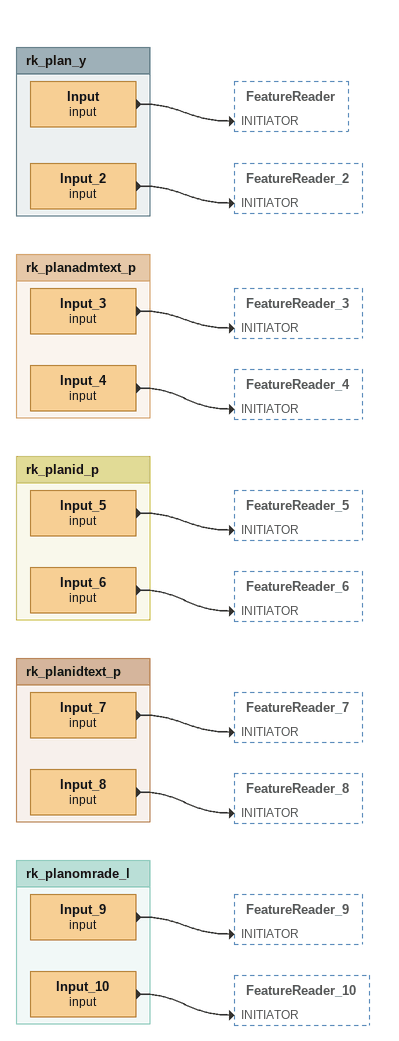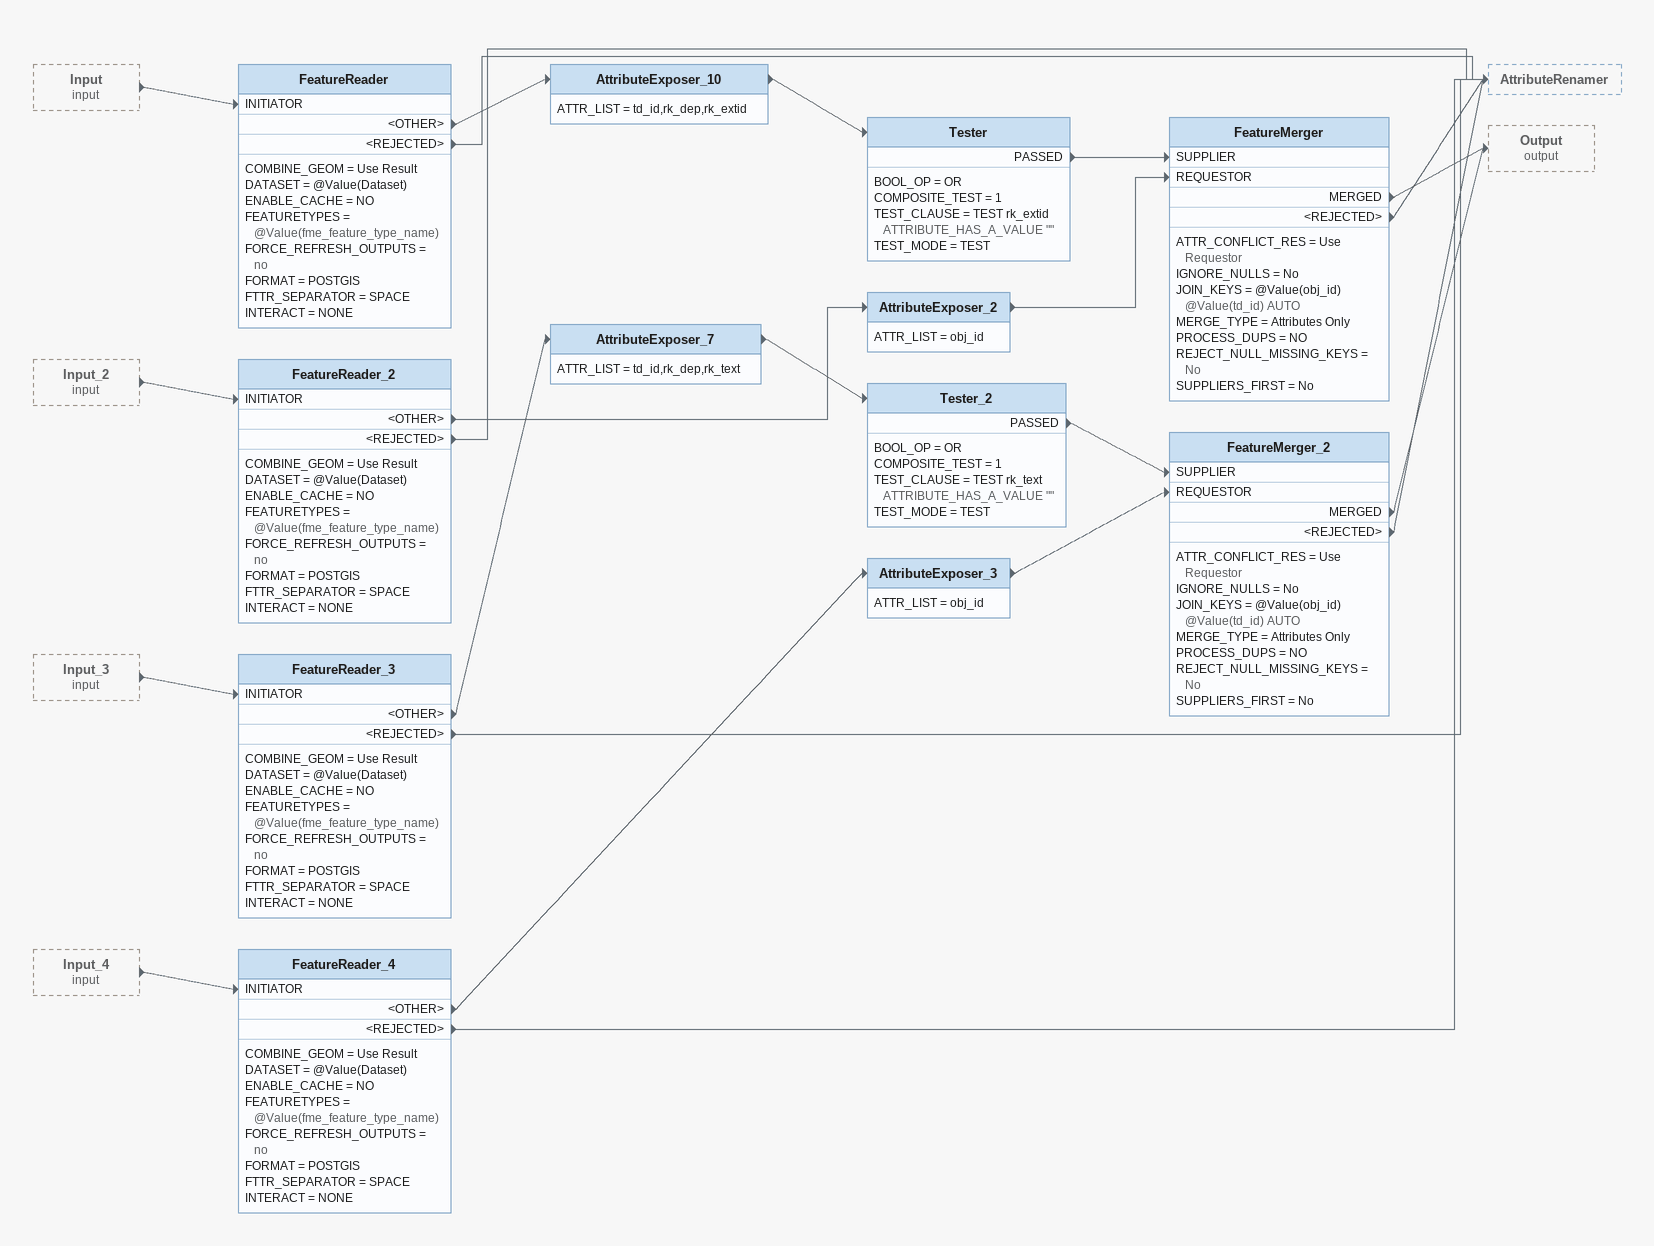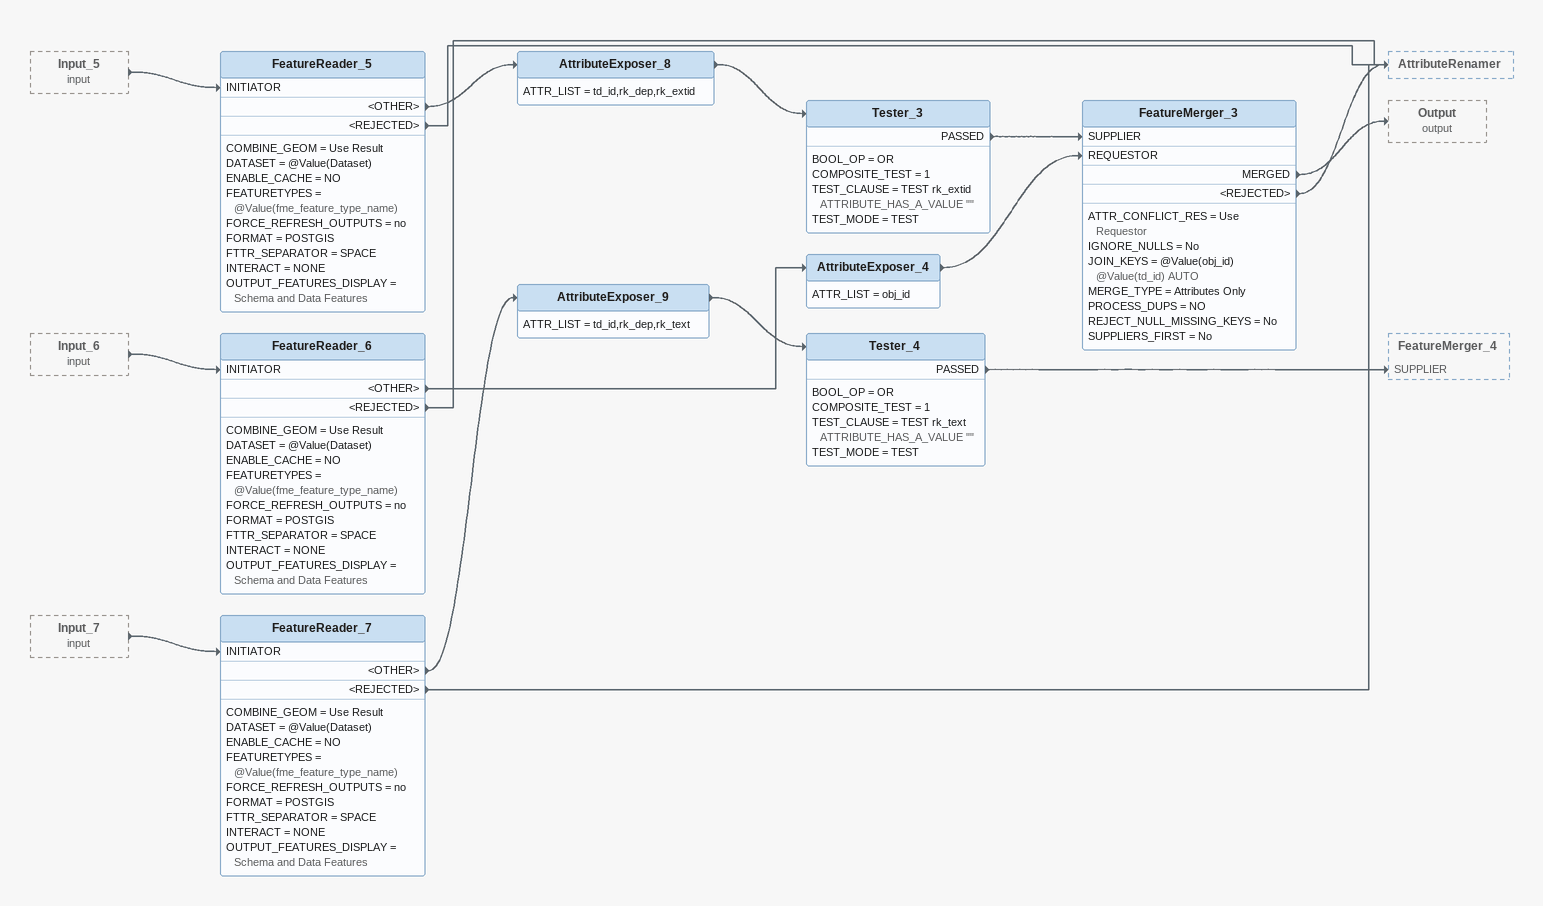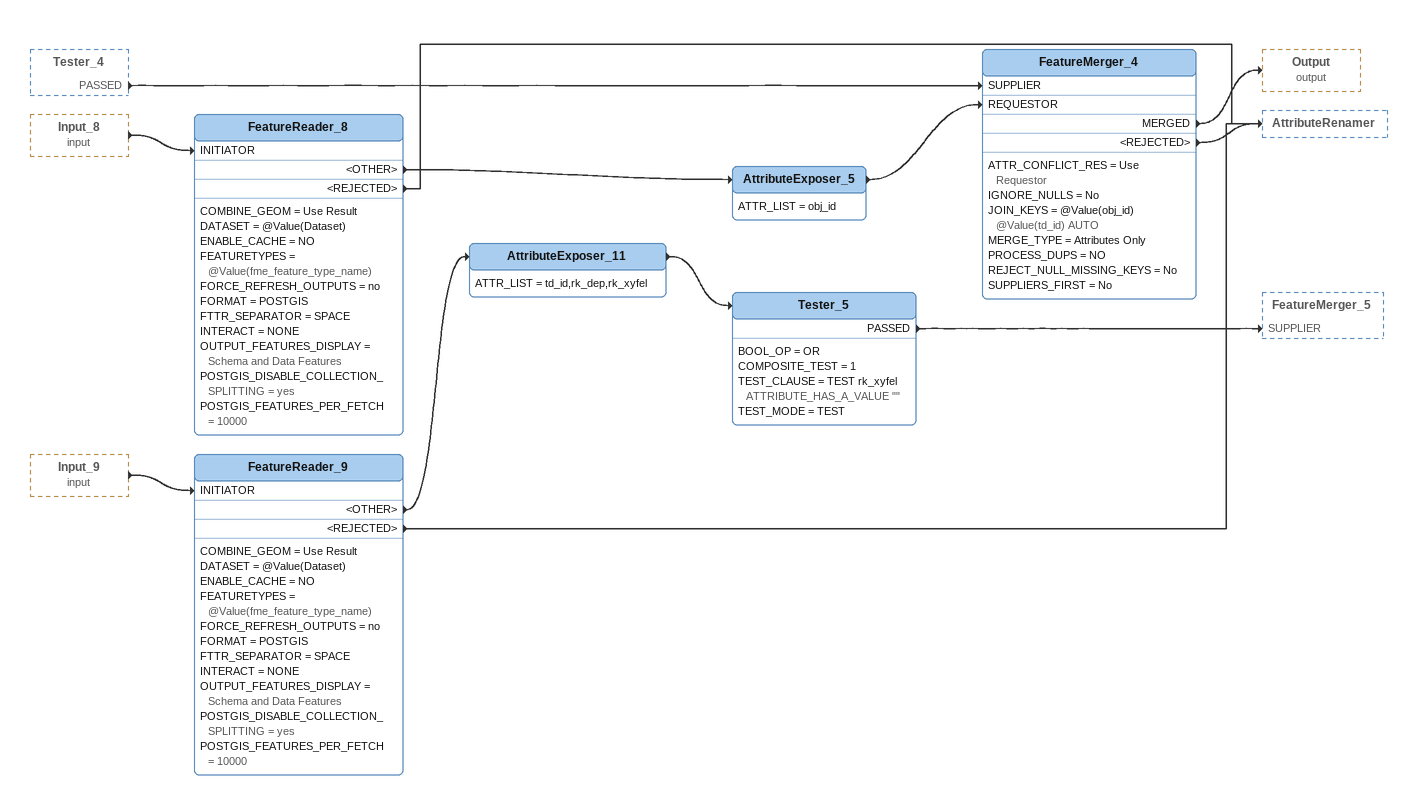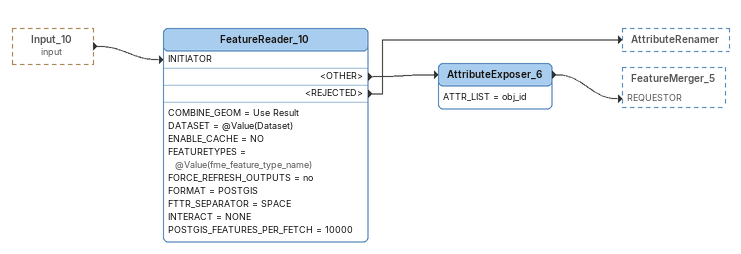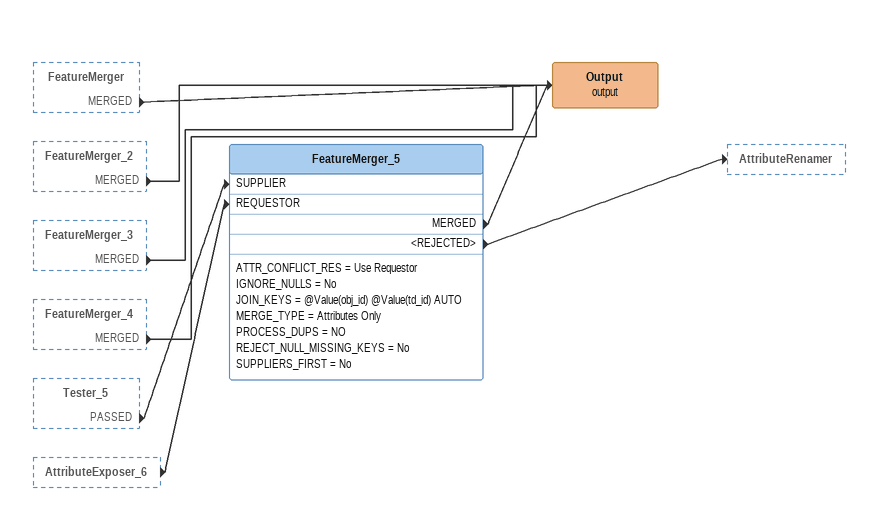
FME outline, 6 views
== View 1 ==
Bookmark: rk_plan_y
Input (input)
    -> FeatureReader [INITIATOR]
Input_2 (input)
    -> FeatureReader_2 [INITIATOR]

Bookmark: rk_planadmtext_p
Input_3 (input)
    -> FeatureReader_3 [INITIATOR]
Input_4 (input)
    -> FeatureReader_4 [INITIATOR]

Bookmark: rk_planid_p
Input_5 (input)
    -> FeatureReader_5 [INITIATOR]
Input_6 (input)
    -> FeatureReader_6 [INITIATOR]

Bookmark: rk_planidtext_p
Input_7 (input)
    -> FeatureReader_7 [INITIATOR]
Input_8 (input)
    -> FeatureReader_8 [INITIATOR]

Bookmark: rk_planomrade_l
Input_9 (input)
    -> FeatureReader_9 [INITIATOR]
Input_10 (input)
    -> FeatureReader_10 [INITIATOR]

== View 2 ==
Input (input) [outside]
    -> FeatureReader [INITIATOR]
Input_2 (input) [outside]
    -> FeatureReader_2 [INITIATOR]
Input_3 (input) [outside]
    -> FeatureReader_3 [INITIATOR]
Input_4 (input) [outside]
    -> FeatureReader_4 [INITIATOR]
FeatureReader
    COMBINE_GEOM = Use Result
    DATASET = @Value(Dataset)
    ENABLE_CACHE = NO
    FEATURETYPES = @Value(fme_feature_type_name)
    FORCE_REFRESH_OUTPUTS = no
    FORMAT = POSTGIS
    FTTR_SEPARATOR = SPACE
    INTERACT = NONE
    <OTHER> -> AttributeExposer_10
    <REJECTED> -> AttributeRenamer
AttributeExposer_10
    ATTR_LIST = td_id,rk_dep,rk_extid
    -> Tester
Tester
    BOOL_OP = OR
    COMPOSITE_TEST = 1
    TEST_CLAUSE = TEST rk_extid ATTRIBUTE_HAS_A_VALUE ""
    TEST_MODE = TEST
    PASSED -> FeatureMerger [SUPPLIER]
FeatureReader_2
    COMBINE_GEOM = Use Result
    DATASET = @Value(Dataset)
    ENABLE_CACHE = NO
    FEATURETYPES = @Value(fme_feature_type_name)
    FORCE_REFRESH_OUTPUTS = no
    FORMAT = POSTGIS
    FTTR_SEPARATOR = SPACE
    INTERACT = NONE
    <OTHER> -> AttributeExposer_2
    <REJECTED> -> AttributeRenamer
AttributeExposer_2
    ATTR_LIST = obj_id
    -> FeatureMerger [REQUESTOR]
FeatureMerger
    ATTR_CONFLICT_RES = Use Requestor
    IGNORE_NULLS = No
    JOIN_KEYS = @Value(obj_id) @Value(td_id) AUTO
    MERGE_TYPE = Attributes Only
    PROCESS_DUPS = NO
    REJECT_NULL_MISSING_KEYS = No
    SUPPLIERS_FIRST = No
    MERGED -> Output (output)
    <REJECTED> -> AttributeRenamer
FeatureReader_3
    COMBINE_GEOM = Use Result
    DATASET = @Value(Dataset)
    ENABLE_CACHE = NO
    FEATURETYPES = @Value(fme_feature_type_name)
    FORCE_REFRESH_OUTPUTS = no
    FORMAT = POSTGIS
    FTTR_SEPARATOR = SPACE
    INTERACT = NONE
    <OTHER> -> AttributeExposer_7
    <REJECTED> -> AttributeRenamer
AttributeExposer_7
    ATTR_LIST = td_id,rk_dep,rk_text
    -> Tester_2
Tester_2
    BOOL_OP = OR
    COMPOSITE_TEST = 1
    TEST_CLAUSE = TEST rk_text ATTRIBUTE_HAS_A_VALUE ""
    TEST_MODE = TEST
    PASSED -> FeatureMerger_2 [SUPPLIER]
FeatureReader_4
    COMBINE_GEOM = Use Result
    DATASET = @Value(Dataset)
    ENABLE_CACHE = NO
    FEATURETYPES = @Value(fme_feature_type_name)
    FORCE_REFRESH_OUTPUTS = no
    FORMAT = POSTGIS
    FTTR_SEPARATOR = SPACE
    INTERACT = NONE
    <OTHER> -> AttributeExposer_3
    <REJECTED> -> AttributeRenamer
AttributeExposer_3
    ATTR_LIST = obj_id
    -> FeatureMerger_2 [REQUESTOR]
FeatureMerger_2
    ATTR_CONFLICT_RES = Use Requestor
    IGNORE_NULLS = No
    JOIN_KEYS = @Value(obj_id) @Value(td_id) AUTO
    MERGE_TYPE = Attributes Only
    PROCESS_DUPS = NO
    REJECT_NULL_MISSING_KEYS = No
    SUPPLIERS_FIRST = No
    MERGED -> Output (output)
    <REJECTED> -> AttributeRenamer

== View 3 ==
Input_5 (input) [outside]
    -> FeatureReader_5 [INITIATOR]
Input_6 (input) [outside]
    -> FeatureReader_6 [INITIATOR]
Input_7 (input) [outside]
    -> FeatureReader_7 [INITIATOR]
FeatureReader_5
    COMBINE_GEOM = Use Result
    DATASET = @Value(Dataset)
    ENABLE_CACHE = NO
    FEATURETYPES = @Value(fme_feature_type_name)
    FORCE_REFRESH_OUTPUTS = no
    FORMAT = POSTGIS
    FTTR_SEPARATOR = SPACE
    INTERACT = NONE
    OUTPUT_FEATURES_DISPLAY = Schema and Data Features
    <OTHER> -> AttributeExposer_8
    <REJECTED> -> AttributeRenamer
AttributeExposer_8
    ATTR_LIST = td_id,rk_dep,rk_extid
    -> Tester_3
Tester_3
    BOOL_OP = OR
    COMPOSITE_TEST = 1
    TEST_CLAUSE = TEST rk_extid ATTRIBUTE_HAS_A_VALUE ""
    TEST_MODE = TEST
    PASSED -> FeatureMerger_3 [SUPPLIER]
FeatureReader_6
    COMBINE_GEOM = Use Result
    DATASET = @Value(Dataset)
    ENABLE_CACHE = NO
    FEATURETYPES = @Value(fme_feature_type_name)
    FORCE_REFRESH_OUTPUTS = no
    FORMAT = POSTGIS
    FTTR_SEPARATOR = SPACE
    INTERACT = NONE
    OUTPUT_FEATURES_DISPLAY = Schema and Data Features
    <OTHER> -> AttributeExposer_4
    <REJECTED> -> AttributeRenamer
AttributeExposer_4
    ATTR_LIST = obj_id
    -> FeatureMerger_3 [REQUESTOR]
FeatureMerger_3
    ATTR_CONFLICT_RES = Use Requestor
    IGNORE_NULLS = No
    JOIN_KEYS = @Value(obj_id) @Value(td_id) AUTO
    MERGE_TYPE = Attributes Only
    PROCESS_DUPS = NO
    REJECT_NULL_MISSING_KEYS = No
    SUPPLIERS_FIRST = No
    MERGED -> Output (output)
    <REJECTED> -> AttributeRenamer
FeatureReader_7
    COMBINE_GEOM = Use Result
    DATASET = @Value(Dataset)
    ENABLE_CACHE = NO
    FEATURETYPES = @Value(fme_feature_type_name)
    FORCE_REFRESH_OUTPUTS = no
    FORMAT = POSTGIS
    FTTR_SEPARATOR = SPACE
    INTERACT = NONE
    OUTPUT_FEATURES_DISPLAY = Schema and Data Features
    <OTHER> -> AttributeExposer_9
    <REJECTED> -> AttributeRenamer
AttributeExposer_9
    ATTR_LIST = td_id,rk_dep,rk_text
    -> Tester_4
Tester_4
    BOOL_OP = OR
    COMPOSITE_TEST = 1
    TEST_CLAUSE = TEST rk_text ATTRIBUTE_HAS_A_VALUE ""
    TEST_MODE = TEST
    PASSED -> FeatureMerger_4 [SUPPLIER]

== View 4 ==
Tester_4 [outside]
    PASSED -> FeatureMerger_4 [SUPPLIER]
Input_8 (input) [outside]
    -> FeatureReader_8 [INITIATOR]
Input_9 (input) [outside]
    -> FeatureReader_9 [INITIATOR]
FeatureReader_8
    COMBINE_GEOM = Use Result
    DATASET = @Value(Dataset)
    ENABLE_CACHE = NO
    FEATURETYPES = @Value(fme_feature_type_name)
    FORCE_REFRESH_OUTPUTS = no
    FORMAT = POSTGIS
    FTTR_SEPARATOR = SPACE
    INTERACT = NONE
    OUTPUT_FEATURES_DISPLAY = Schema and Data Features
    POSTGIS_DISABLE_COLLECTION_SPLITTING = yes
    POSTGIS_FEATURES_PER_FETCH = 10000
    <OTHER> -> AttributeExposer_5
    <REJECTED> -> AttributeRenamer
AttributeExposer_5
    ATTR_LIST = obj_id
    -> FeatureMerger_4 [REQUESTOR]
FeatureMerger_4
    ATTR_CONFLICT_RES = Use Requestor
    IGNORE_NULLS = No
    JOIN_KEYS = @Value(obj_id) @Value(td_id) AUTO
    MERGE_TYPE = Attributes Only
    PROCESS_DUPS = NO
    REJECT_NULL_MISSING_KEYS = No
    SUPPLIERS_FIRST = No
    MERGED -> Output (output)
    <REJECTED> -> AttributeRenamer
FeatureReader_9
    COMBINE_GEOM = Use Result
    DATASET = @Value(Dataset)
    ENABLE_CACHE = NO
    FEATURETYPES = @Value(fme_feature_type_name)
    FORCE_REFRESH_OUTPUTS = no
    FORMAT = POSTGIS
    FTTR_SEPARATOR = SPACE
    INTERACT = NONE
    OUTPUT_FEATURES_DISPLAY = Schema and Data Features
    POSTGIS_DISABLE_COLLECTION_SPLITTING = yes
    POSTGIS_FEATURES_PER_FETCH = 10000
    <OTHER> -> AttributeExposer_11
    <REJECTED> -> AttributeRenamer
AttributeExposer_11
    ATTR_LIST = td_id,rk_dep,rk_xyfel
    -> Tester_5
Tester_5
    BOOL_OP = OR
    COMPOSITE_TEST = 1
    TEST_CLAUSE = TEST rk_xyfel ATTRIBUTE_HAS_A_VALUE ""
    TEST_MODE = TEST
    PASSED -> FeatureMerger_5 [SUPPLIER]

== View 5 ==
Input_10 (input) [outside]
    -> FeatureReader_10 [INITIATOR]
FeatureReader_10
    COMBINE_GEOM = Use Result
    DATASET = @Value(Dataset)
    ENABLE_CACHE = NO
    FEATURETYPES = @Value(fme_feature_type_name)
    FORCE_REFRESH_OUTPUTS = no
    FORMAT = POSTGIS
    FTTR_SEPARATOR = SPACE
    INTERACT = NONE
    POSTGIS_FEATURES_PER_FETCH = 10000
    <OTHER> -> AttributeExposer_6
    <REJECTED> -> AttributeRenamer
AttributeExposer_6
    ATTR_LIST = obj_id
    -> FeatureMerger_5 [REQUESTOR]

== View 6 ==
FeatureMerger [outside]
    MERGED -> Output (output)
FeatureMerger_2 [outside]
    MERGED -> Output (output)
FeatureMerger_3 [outside]
    MERGED -> Output (output)
FeatureMerger_4 [outside]
    MERGED -> Output (output)
Tester_5 [outside]
    PASSED -> FeatureMerger_5 [SUPPLIER]
AttributeExposer_6 [outside]
    -> FeatureMerger_5 [REQUESTOR]
FeatureMerger_5
    ATTR_CONFLICT_RES = Use Requestor
    IGNORE_NULLS = No
    JOIN_KEYS = @Value(obj_id) @Value(td_id) AUTO
    MERGE_TYPE = Attributes Only
    PROCESS_DUPS = NO
    REJECT_NULL_MISSING_KEYS = No
    SUPPLIERS_FIRST = No
    MERGED -> Output (output)
    <REJECTED> -> AttributeRenamer
Output (output)
